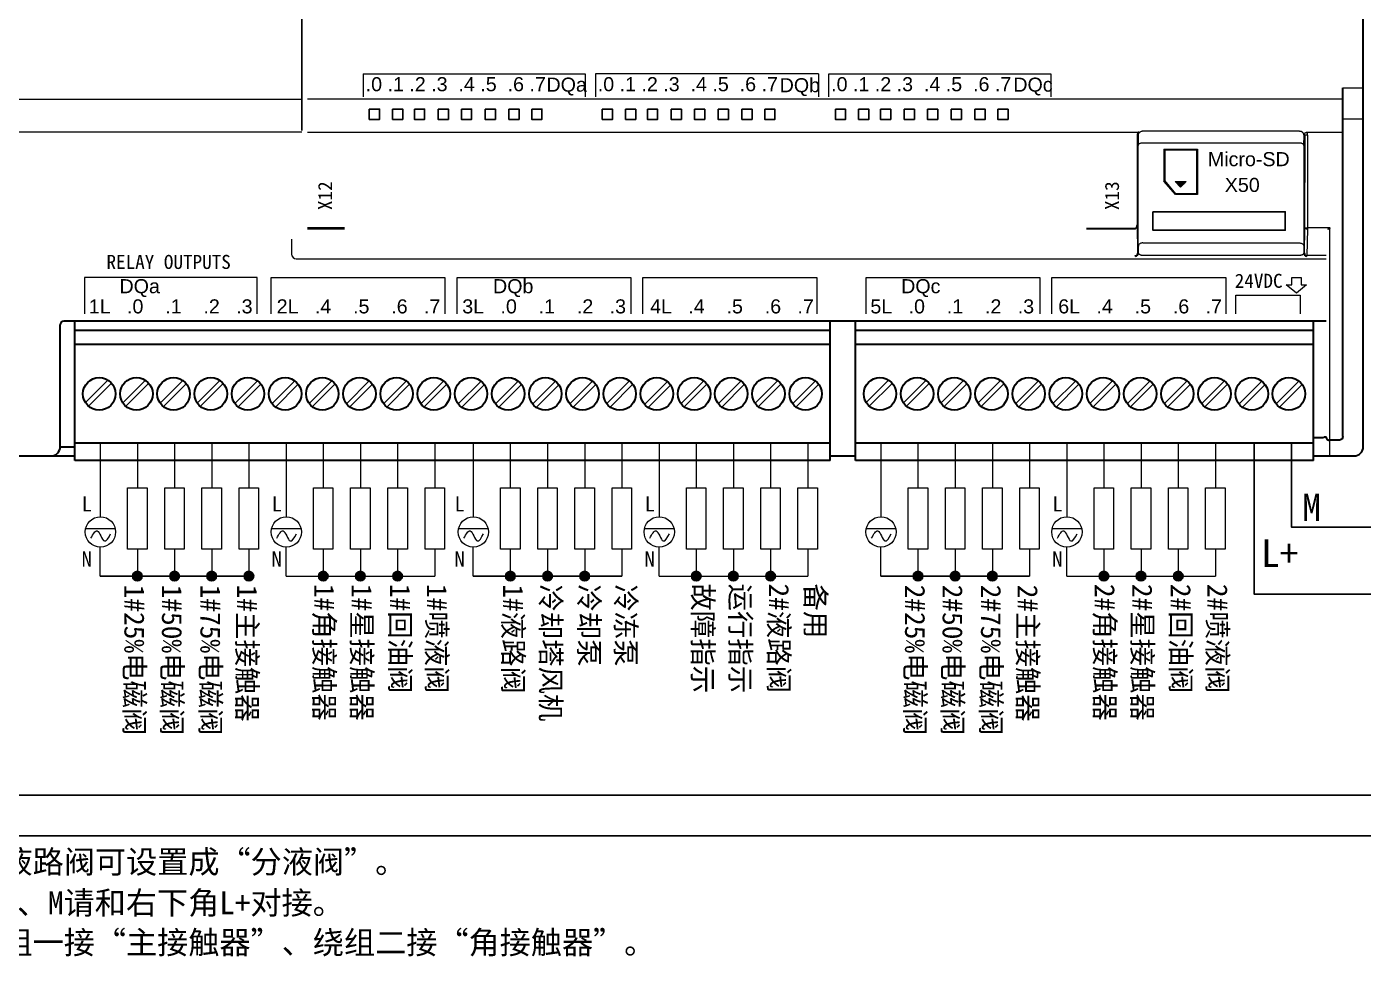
# Model space of a CAD drawing. Extents: x 738 to 1113, y 364 to 564.
# Drawn here: x 810.8 to 954.6, y 363.9 to 463.9 of the extents above; entities that cross this region are included whole.
import ezdxf

# ---------------------------------------------------------------- set-up
doc = ezdxf.new("R2010")
doc.units = 0
doc.header["$LTSCALE"] = 47.498
doc.header["$MEASUREMENT"] = 0
doc.layers.get('0').update_dxf_attribs({"linetype": 'CONTINUOUS'})
doc.layers.add('Layer 1', color=7, linetype='CONTINUOUS')
doc.layers.add('Wiring and comments', color=7, linetype='CONTINUOUS')
doc.layers.add('控制线', color=7, linetype='CONTINUOUS', lineweight=25)
doc.layers.add('文本', color=7, linetype='CONTINUOUS', lineweight=25)

# ---------------------------------------------------------------- blocks, each defined once
blk = doc.blocks.new('CAXBLOCK230', base_point=(492.26, -16.62))
at = {"layer": '控制线', "linetype": 'Continuous', "lineweight": 25}
blk.add_hatch(color=256, dxfattribs=at).paths.add_polyline_path([(1252.83, 322.31), (1252.31, 322.31), (1252.31, 322.23), (1252.33, 322.15), (1252.36, 322.08), (1252.41, 322.01), (1252.46, 321.94), (1252.52, 321.89), (1252.59, 321.85), (1252.67, 321.82), (1252.75, 321.8), (1252.83, 321.79), (1252.91, 321.8), (1252.99, 321.82), (1253.06, 321.85), (1253.13, 321.89), (1253.2, 321.94), (1253.25, 322.01), (1253.29, 322.08), (1253.32, 322.15), (1253.34, 322.23), (1253.35, 322.31)], flags=0)
for p, q in [((1252.83, 322.31), (1252.31, 322.31)), ((1253.35, 322.31), (1252.83, 322.31))]:
    blk.add_line(p, q, dxfattribs=at)
blk.add_arc((1252.83, 322.31), 0.52, 180, 360, dxfattribs=at)
blk = doc.blocks.new('CAXBLOCK231', base_point=(492.26, -16.62))
at = {"layer": '控制线', "linetype": 'Continuous', "lineweight": 25}
blk.add_hatch(color=256, dxfattribs=at).paths.add_polyline_path([(1252.83, 322.31), (1253.35, 322.31), (1253.34, 322.39), (1253.32, 322.47), (1253.29, 322.55), (1253.25, 322.62), (1253.2, 322.68), (1253.13, 322.73), (1253.06, 322.78), (1252.99, 322.81), (1252.91, 322.83), (1252.83, 322.83), (1252.75, 322.83), (1252.67, 322.81), (1252.59, 322.78), (1252.52, 322.73), (1252.46, 322.68), (1252.41, 322.62), (1252.36, 322.55), (1252.33, 322.47), (1252.31, 322.39), (1252.31, 322.31)], flags=0)
for p, q in [((1252.31, 322.31), (1252.83, 322.31)), ((1252.83, 322.31), (1253.35, 322.31))]:
    blk.add_line(p, q, dxfattribs=at)
blk.add_arc((1252.83, 322.31), 0.52, 0, 180, dxfattribs=at)
blk = doc.blocks.new('CAXBLOCK229', base_point=(1252.57, 322.31))
at = {"layer": '控制线', "linetype": 'Continuous', "lineweight": 25}
for name in ['CAXBLOCK231', 'CAXBLOCK230']:
    blk.add_blockref(name, (492.26, -16.62), dxfattribs=at)

msp = doc.modelspace()

# ---------------------------------------------------------------- linework, layer by layer
at = {"color": 7, "linetype": 'Continuous'}
for p, q in [((819.56, 425.92), (817.19, 423.55)), ((823.57, 425.89), (821.2, 423.53)), ((827.6, 425.85), (825.23, 423.49)), ((831.57, 425.87), (829.21, 423.51)), ((835.65, 425.83), (833.28, 423.47)), ((839.66, 425.81), (837.29, 423.45)), ((843.63, 425.83), (841.26, 423.47)), ((847.66, 425.83), (845.3, 423.47)), ((851.66, 425.81), (849.29, 423.45)), ((855.67, 425.83), (853.3, 423.47)), ((859.68, 425.77), (857.31, 423.41)), ((863.67, 425.77), (861.3, 423.41)), ((867.7, 425.77), (865.33, 423.41)), ((871.67, 425.79), (869.31, 423.43)), ((875.67, 425.81), (873.3, 423.45)), ((879.76, 425.75), (877.39, 423.39)), ((883.65, 425.84), (881.28, 423.47)), ((887.68, 425.81), (885.31, 423.45)), ((891.63, 425.86), (889.26, 423.49)), ((895.62, 425.77), (893.26, 423.41)), ((903.56, 425.92), (901.19, 423.55)), ((907.57, 425.89), (905.2, 423.53)), ((911.6, 425.85), (909.24, 423.49)), ((915.57, 425.87), (913.21, 423.51)), ((919.65, 425.83), (917.28, 423.47)), ((923.66, 425.81), (921.29, 423.45)), ((927.63, 425.83), (925.26, 423.47)), ((931.66, 425.83), (929.3, 423.47)), ((935.66, 425.81), (933.29, 423.45)), ((939.67, 425.83), (937.3, 423.47)), ((943.68, 425.77), (941.31, 423.41)), ((947.67, 425.77), (945.3, 423.41)), ((817.53, 423.18), (819.9, 425.55)), ((821.54, 423.16), (823.91, 425.53)), ((825.58, 423.12), (827.94, 425.49)), ((829.55, 423.14), (831.92, 425.51)), ((833.62, 423.1), (835.99, 425.47)), ((837.63, 423.08), (840, 425.45)), ((841.6, 423.1), (843.97, 425.47)), ((845.64, 423.1), (848.01, 425.47)), ((849.63, 423.08), (852, 425.45)), ((853.64, 423.1), (856.01, 425.47)), ((857.65, 423.04), (860.02, 425.41)), ((861.64, 423.04), (864.01, 425.41)), ((865.68, 423.04), (868.04, 425.41)), ((869.65, 423.06), (872.02, 425.43)), ((873.64, 423.08), (876.01, 425.45)), ((877.73, 423.02), (880.1, 425.39)), ((881.62, 423.1), (883.99, 425.47)), ((885.66, 423.08), (888.02, 425.45)), ((889.61, 423.12), (891.97, 425.49)), ((893.6, 423.04), (895.97, 425.41)), ((901.53, 423.18), (903.9, 425.55)), ((905.54, 423.16), (907.91, 425.53)), ((909.58, 423.12), (911.95, 425.49)), ((913.55, 423.14), (915.92, 425.51)), ((917.62, 423.1), (919.99, 425.47)), ((921.63, 423.08), (924, 425.45)), ((925.6, 423.1), (927.97, 425.47)), ((929.64, 423.1), (932.01, 425.47)), ((933.63, 423.08), (936, 425.45)), ((937.64, 423.1), (940.01, 425.47)), ((941.65, 423.04), (944.02, 425.41)), ((945.64, 423.04), (948.01, 425.41))]:
    msp.add_line(p, q, dxfattribs=at)
for p, q in [((834.74, 404.86), (818.74, 404.86)), ((874.87, 404.86), (858.87, 404.86)), ((918.73, 404.86), (902.73, 404.86))]:
    msp.add_line(p, q)
at = {"flags": 128}
for points in [[(946.9, 419.16), (946.9, 410.14), (959.5, 410.14), (959.5, 410.14), (959.5, 560.11), (1046.49, 560.11), (1046.49, 507.33)], [(942.9, 419.18), (942.9, 402.93), (964.18, 402.93), (964.18, 555.05), (1041.34, 555.05), (1041.34, 507.33)], [(796.27, 516.43), (796.27, 548.2), (766.75, 548.2), (766.75, 376.95), (1046.34, 376.95), (1046.34, 438.63)], [(792.27, 516.36), (792.27, 540.72), (772.5, 540.72), (772.5, 381.32), (1041.26, 381.32), (1041.26, 438.63)], [(840.44, 452.78), (840.44, 482.98)]]:
    msp.add_lwpolyline(points, dxfattribs=at)
for points in [[(847.69, 455.07), (848.8, 455.07), (848.8, 453.96), (847.69, 453.96)], [(850.2, 455.07), (851.3, 455.07), (851.3, 453.96), (850.2, 453.96)], [(852.55, 455.07), (853.65, 455.07), (853.65, 453.96), (852.55, 453.96)], [(855.1, 455.07), (856.21, 455.07), (856.21, 453.96), (855.1, 453.96)], [(857.6, 455.07), (858.71, 455.07), (858.71, 453.96), (857.6, 453.96)], [(860.16, 455.07), (861.26, 455.07), (861.26, 453.96), (860.16, 453.96)], [(862.71, 455.07), (863.82, 455.07), (863.82, 453.96), (862.71, 453.96)], [(865.17, 455.07), (866.27, 455.07), (866.27, 453.96), (865.17, 453.96)], [(872.76, 455.06), (873.87, 455.06), (873.87, 453.96), (872.76, 453.96)], [(875.27, 455.06), (876.37, 455.06), (876.37, 453.96), (875.27, 453.96)], [(877.62, 455.06), (878.72, 455.06), (878.72, 453.96), (877.62, 453.96)], [(880.17, 455.06), (881.28, 455.06), (881.28, 453.96), (880.17, 453.96)], [(882.68, 455.06), (883.78, 455.06), (883.78, 453.96), (882.68, 453.96)], [(885.23, 455.06), (886.34, 455.06), (886.34, 453.96), (885.23, 453.96)], [(887.79, 455.06), (888.89, 455.06), (888.89, 453.96), (887.79, 453.96)], [(890.24, 455.06), (891.34, 455.06), (891.34, 453.96), (890.24, 453.96)], [(897.84, 455.06), (898.94, 455.06), (898.94, 453.96), (897.84, 453.96)], [(900.34, 455.06), (901.45, 455.06), (901.45, 453.96), (900.34, 453.96)], [(902.69, 455.06), (903.8, 455.06), (903.8, 453.96), (902.69, 453.96)], [(905.25, 455.06), (906.35, 455.06), (906.35, 453.96), (905.25, 453.96)], [(907.75, 455.06), (908.86, 455.06), (908.86, 453.96), (907.75, 453.96)], [(910.31, 455.06), (911.41, 455.06), (911.41, 453.96), (910.31, 453.96)], [(912.86, 455.06), (913.97, 455.06), (913.97, 453.96), (912.86, 453.96)], [(915.31, 455.06), (916.42, 455.06), (916.42, 453.96), (915.31, 453.96)], [(932.01, 444.04), (946.24, 444.04), (946.24, 442.04), (932.01, 442.04)]]:
    msp.add_lwpolyline(points, close=True)
at = {"layer": 'Layer 1', "color": 7, "lineweight": 35}
for points in [[(954.64, 418.78), (954.64, 516.78)], [(952.44, 419.88), (952.44, 457.37)], [(930.34, 452.28), (930.34, 451.95), (930.34, 450.99), (930.34, 450.03), (930.34, 449.06), (930.34, 448.74), (930.34, 447.78), (930.34, 446.82), (930.34, 445.85), (930.34, 445.53), (930.34, 444.57), (930.34, 443.61), (930.34, 442.64)], [(924.85, 442.22), (930.05, 442.22)], [(930.05, 442.22), (930.08, 442.22), (930.14, 442.24), (930.17, 442.26), (930.22, 442.3), (930.25, 442.34), (930.28, 442.39), (930.29, 442.4), (930.31, 442.45), (930.33, 442.5), (930.33, 442.53), (930.34, 442.59), (930.34, 442.64)], [(951.04, 442.3), (951.03, 442.29), (951.01, 442.28), (950.99, 442.26), (950.96, 442.25), (950.96, 442.24), (950.94, 442.23), (950.92, 442.22), (950.9, 442.2), (950.87, 442.19), (950.85, 442.18), (950.83, 442.16)], [(814.44, 418.78), (814.44, 431.88)], [(950.64, 432.28), (814.84, 432.28)], [(816, 417.31), (816, 432.28)], [(897.28, 417.31), (897.28, 432.28)], [(900, 417.31), (900, 432.28)], [(949.28, 417.31), (949.28, 432.28)], [(897.28, 431.26), (816, 431.26)], [(949.28, 431.26), (900, 431.26)], [(897.28, 429.76), (816, 429.76)], [(949.28, 429.76), (900, 429.76)], [(814.44, 418.78), (816, 418.78)], [(897.28, 419.16), (816, 419.16)], [(949.28, 419.16), (900, 419.16)], [(949.28, 419.75), (950.37, 419.75)], [(950.48, 419.85), (950.37, 419.75)], [(950.48, 419.85), (950.64, 419.85)], [(950.64, 419.81), (950.64, 419.81), (950.65, 419.75), (950.66, 419.7), (950.69, 419.65), (950.73, 419.6), (950.77, 419.56), (950.82, 419.53), (950.82, 419.53), (950.87, 419.51), (950.93, 419.49), (950.98, 419.48), (951.04, 419.48)], [(952.04, 419.48), (951.04, 419.48)], [(952.44, 419.88), (952.44, 419.88), (952.43, 419.82), (952.42, 419.76), (952.42, 419.75), (952.4, 419.7), (952.36, 419.64), (952.32, 419.59), (952.27, 419.55), (952.22, 419.52), (952.16, 419.5), (952.1, 419.48), (952.04, 419.48)], [(780.64, 417.78), (816, 417.78)], [(897.28, 417.31), (816, 417.31)], [(897.28, 417.78), (900, 417.78)], [(949.28, 417.31), (900, 417.31)], [(949.28, 417.78), (953.64, 417.78)]]:
    msp.add_lwpolyline(points, dxfattribs=at)
at = {"layer": 'Layer 1', "color": 7, "lineweight": 9}
for points in [[(847.04, 458.88), (847.04, 456.38)], [(847.04, 458.88), (870.94, 458.88)], [(870.94, 458.88), (870.94, 456.38)], [(896.04, 458.88), (872.04, 458.88)], [(872.04, 458.88), (872.04, 456.38)], [(896.04, 458.88), (896.04, 456.38)], [(897.14, 458.88), (921.04, 458.88)], [(897.14, 456.38), (897.14, 458.88)], [(921.04, 458.88), (921.04, 456.38)], [(933.19, 450.78), (936.79, 450.78)], [(933.19, 450.78), (933.19, 447.34)], [(933.29, 450.68), (936.69, 450.68)], [(933.29, 450.68), (933.29, 447.38)], [(936.69, 450.68), (936.69, 445.98)], [(936.79, 450.78), (936.79, 445.88)], [(934.44, 445.88), (933.19, 447.34)], [(934.49, 445.98), (933.29, 447.38)], [(934.39, 447.28), (935.59, 447.28)], [(934.99, 446.68), (934.39, 447.28)], [(934.49, 447.28), (934.49, 447.18)], [(934.59, 447.28), (934.59, 447.08)], [(934.69, 447.28), (934.69, 446.98)], [(934.79, 447.28), (934.79, 446.88)], [(934.89, 447.28), (934.89, 446.78)], [(935.59, 447.28), (934.99, 446.68)], [(934.99, 447.28), (934.99, 446.68)], [(935.09, 447.28), (935.09, 446.78)], [(935.19, 447.28), (935.19, 446.88)], [(935.29, 447.28), (935.29, 446.98)], [(935.39, 447.28), (935.39, 447.08)], [(935.49, 447.28), (935.49, 447.18)], [(936.79, 445.88), (934.44, 445.88)], [(936.69, 445.98), (934.49, 445.98)], [(817.04, 436.98), (817.04, 433.08)], [(835.64, 436.98), (817.04, 436.98)], [(835.64, 433.08), (835.64, 436.98)], [(837.14, 436.98), (855.84, 436.98)], [(837.14, 433.08), (837.14, 436.98)], [(855.84, 436.98), (855.84, 433.08)], [(857.14, 436.98), (875.84, 436.98)], [(857.14, 433.08), (857.14, 436.98)], [(875.84, 436.98), (875.84, 433.08)], [(877.14, 436.98), (895.84, 436.98)], [(877.14, 433.08), (877.14, 436.98)], [(895.84, 436.98), (895.84, 433.08)], [(901.14, 436.98), (919.84, 436.98)], [(901.14, 433.08), (901.14, 436.98)], [(919.84, 436.98), (919.84, 433.08)], [(921.14, 436.98), (939.84, 436.98)], [(921.14, 433.08), (921.14, 436.98)], [(939.84, 436.98), (939.84, 433.08)], [(946.34, 436.18), (946.94, 436.18)], [(947.44, 435.28), (946.34, 436.18)], [(946.94, 436.98), (947.94, 436.98)], [(946.94, 436.18), (946.94, 436.98)], [(948.54, 436.18), (947.44, 435.28)], [(947.94, 436.98), (947.94, 436.18)], [(947.94, 436.18), (948.54, 436.18)], [(940.94, 435.08), (947.84, 435.08)], [(940.94, 433.08), (940.94, 435.08)], [(947.84, 435.08), (947.84, 433.08)]]:
    msp.add_lwpolyline(points, dxfattribs=at)
at = {"layer": 'Layer 1', "color": 7, "lineweight": 18}
for points in [[(952.44, 457.37), (954.24, 457.37)], [(954.24, 457.37), (954.24, 457.37), (954.28, 457.37), (954.32, 457.37), (954.36, 457.37), (954.4, 457.37), (954.44, 457.37), (954.48, 457.37), (954.48, 457.37), (954.53, 457.37), (954.57, 457.37), (954.58, 457.37), (954.62, 457.37), (954.64, 457.38)], [(805.84, 456.15), (840.44, 456.15)], [(952.44, 456.15), (841.04, 456.15)], [(954.64, 453.98), (952.44, 453.98)], [(840.44, 452.58), (805.84, 452.58)], [(841.04, 452.58), (930.44, 452.58)], [(930.81, 452.68), (930.76, 452.67), (930.73, 452.66), (930.67, 452.64), (930.62, 452.61), (930.6, 452.6), (930.55, 452.56), (930.51, 452.52), (930.5, 452.51), (930.47, 452.46), (930.44, 452.4), (930.44, 452.4), (930.42, 452.34), (930.41, 452.28)], [(930.41, 452.28), (930.43, 451.17)], [(930.91, 452.71), (930.91, 452.7), (930.91, 452.7), (930.91, 452.7), (930.91, 452.7), (930.91, 452.7), (930.91, 452.7), (930.91, 452.69), (930.91, 452.69), (930.91, 452.69), (930.91, 452.69)], [(947.77, 452.69), (930.91, 452.69)], [(947.77, 452.69), (947.81, 452.69)], [(948.01, 452.63), (948, 452.64), (947.98, 452.65), (947.96, 452.66), (947.94, 452.66), (947.92, 452.67), (947.9, 452.67), (947.88, 452.68), (947.85, 452.68), (947.83, 452.68), (947.81, 452.69)], [(948.12, 452.57), (948.11, 452.57), (948.1, 452.58), (948.09, 452.59), (948.08, 452.6), (948.07, 452.6), (948.06, 452.61), (948.05, 452.61), (948.04, 452.62), (948.03, 452.63), (948.01, 452.63)], [(948.27, 452.28), (948.27, 452.28), (948.26, 452.32), (948.26, 452.35), (948.25, 452.38), (948.25, 452.39), (948.23, 452.42), (948.22, 452.45), (948.2, 452.48), (948.19, 452.49), (948.17, 452.52), (948.14, 452.54), (948.12, 452.57)], [(948.25, 451.17), (948.27, 452.28)], [(948.34, 452.28), (948.27, 452.28)], [(948.58, 452.58), (948.55, 452.57), (948.53, 452.56), (948.5, 452.55), (948.47, 452.53), (948.46, 452.53), (948.44, 452.52), (948.41, 452.51), (948.38, 452.5), (948.38, 452.5), (948.35, 452.49), (948.32, 452.47), (948.3, 452.47)], [(948.34, 452.28), (948.34, 451.94), (948.34, 450.95), (948.34, 449.96), (948.34, 448.97), (948.34, 448.64), (948.34, 447.64), (948.33, 446.65), (948.33, 445.66), (948.33, 445.33), (948.33, 444.33), (948.33, 443.34), (948.33, 442.35)], [(948.63, 452.27), (948.61, 452.27), (948.58, 452.27), (948.55, 452.27), (948.52, 452.27), (948.51, 452.27), (948.48, 452.27), (948.45, 452.27), (948.42, 452.27), (948.42, 452.27), (948.39, 452.28), (948.36, 452.28), (948.34, 452.28)], [(948.58, 452.58), (952.04, 452.58)], [(948.63, 452.27), (948.63, 442.3)], [(952.04, 452.58), (952.04, 452.58), (952.08, 452.58), (952.12, 452.58), (952.16, 452.58), (952.2, 452.58), (952.23, 452.58), (952.27, 452.58), (952.28, 452.58), (952.33, 452.58), (952.36, 452.58), (952.38, 452.58), (952.42, 452.58), (952.44, 452.58)], [(930.43, 451.17), (930.43, 451.18), (930.45, 451.25), (930.46, 451.27), (930.5, 451.32), (930.53, 451.34), (930.58, 451.38), (930.63, 451.4), (930.68, 451.42), (930.74, 451.44), (930.8, 451.45), (930.81, 451.45), (930.87, 451.46), (930.93, 451.46)], [(930.43, 440.9), (930.43, 451.17)], [(930.93, 451.46), (947.75, 451.46)], [(947.75, 451.46), (947.8, 451.46), (947.87, 451.45), (947.87, 451.45), (947.93, 451.44), (947.94, 451.44), (948, 451.42), (948.01, 451.42), (948.07, 451.39), (948.08, 451.39), (948.13, 451.36), (948.14, 451.35), (948.19, 451.31), (948.2, 451.3), (948.23, 451.24), (948.24, 451.23), (948.25, 451.17)], [(948.25, 451.17), (948.25, 440.9)], [(845.04, 442.3), (841.04, 442.3)], [(845.04, 442.16), (841.04, 442.16)], [(930.4, 439.58), (930.34, 442.64)], [(948.33, 442.35), (948.28, 439.58)], [(948.33, 442.35), (948.34, 442.34), (948.34, 442.34), (948.35, 442.33), (948.37, 442.33), (948.38, 442.32), (948.4, 442.32), (948.42, 442.31), (948.45, 442.31), (948.48, 442.31), (948.51, 442.31), (948.54, 442.3), (948.57, 442.3), (948.57, 442.3), (948.6, 442.3), (948.6, 442.3), (948.63, 442.3)], [(948.63, 442.16), (948.6, 442.16), (948.57, 442.17), (948.54, 442.17), (948.51, 442.18), (948.48, 442.19), (948.45, 442.2), (948.42, 442.22), (948.4, 442.23), (948.38, 442.25), (948.36, 442.27), (948.35, 442.29), (948.34, 442.31), (948.34, 442.33), (948.33, 442.35)], [(948.63, 442.16), (948.58, 439.33)], [(951.04, 442.3), (948.63, 442.3)], [(948.63, 442.3), (948.63, 442.29), (948.63, 442.28), (948.63, 442.26), (948.63, 442.25), (948.63, 442.24), (948.63, 442.23), (948.63, 442.22), (948.63, 442.2), (948.63, 442.19), (948.63, 442.18), (948.63, 442.16)], [(951.04, 417.78), (951.04, 442.3)], [(839.34, 441.08), (839.34, 439.48)], [(930.44, 440.33), (930.44, 440.34), (930.44, 440.4), (930.43, 440.46), (930.43, 440.48), (930.43, 440.54), (930.43, 440.59), (930.43, 440.63), (930.43, 440.69), (930.43, 440.74), (930.43, 440.79), (930.43, 440.84), (930.43, 440.9)], [(930.94, 440.69), (930.92, 440.69), (930.85, 440.68), (930.78, 440.67), (930.77, 440.67), (930.7, 440.65), (930.64, 440.62), (930.64, 440.62), (930.59, 440.58), (930.53, 440.54), (930.5, 440.5), (930.46, 440.44), (930.45, 440.4), (930.44, 440.33)], [(930.45, 439.58), (930.44, 440.33)], [(930.94, 440.69), (947.75, 440.69)], [(947.75, 440.69), (947.77, 440.69), (947.83, 440.68), (947.9, 440.67), (947.91, 440.67), (947.97, 440.65), (948.04, 440.62), (948.04, 440.62), (948.1, 440.58), (948.15, 440.54), (948.18, 440.5), (948.22, 440.44), (948.23, 440.4), (948.24, 440.33)], [(948.24, 440.33), (948.23, 439.58)], [(948.25, 440.9), (948.25, 440.86), (948.25, 440.8), (948.25, 440.74), (948.25, 440.71), (948.25, 440.65), (948.25, 440.59), (948.25, 440.57), (948.25, 440.51), (948.25, 440.46), (948.25, 440.45), (948.25, 440.39), (948.24, 440.33)], [(839.84, 438.98), (950.64, 438.98)], [(930.09, 439.28), (930.1, 439.28), (930.1, 439.28), (930.09, 439.28), (930.09, 439.29), (930.09, 439.29), (930.1, 439.3), (930.1, 439.3), (930.1, 439.3), (930.1, 439.31), (930.1, 439.31), (930.1, 439.32), (930.1, 439.32)], [(930.19, 439.34), (930.19, 439.35), (930.19, 439.35), (930.2, 439.35), (930.2, 439.35), (930.21, 439.35), (930.21, 439.35), (930.22, 439.36), (930.22, 439.36), (930.23, 439.36), (930.23, 439.36), (930.24, 439.36)], [(930.24, 439.36), (930.25, 439.37), (930.27, 439.38), (930.28, 439.38), (930.3, 439.4), (930.3, 439.4), (930.33, 439.42), (930.33, 439.42), (930.35, 439.44), (930.35, 439.44), (930.36, 439.47), (930.36, 439.47), (930.38, 439.49), (930.38, 439.49), (930.39, 439.52), (930.39, 439.52), (930.39, 439.55), (930.39, 439.55), (930.4, 439.58)], [(930.4, 439.58), (930.45, 439.58)], [(930.45, 439.58), (930.45, 439.57), (930.45, 439.56), (930.45, 439.56), (930.45, 439.55), (930.46, 439.54), (930.46, 439.54), (930.47, 439.53), (930.47, 439.52), (930.47, 439.52), (930.48, 439.51), (930.48, 439.51)], [(930.48, 439.51), (930.52, 439.48), (930.54, 439.46), (930.59, 439.44), (930.62, 439.42), (930.67, 439.4), (930.71, 439.39), (930.76, 439.38), (930.81, 439.37), (930.86, 439.37), (930.91, 439.37), (930.96, 439.36)], [(930.96, 439.36), (947.72, 439.36)], [(947.85, 439.37), (947.87, 439.37), (947.92, 439.38), (947.92, 439.38), (947.97, 439.39), (948.01, 439.4), (948.05, 439.42), (948.09, 439.43), (948.12, 439.45), (948.16, 439.47), (948.18, 439.49), (948.21, 439.52), (948.22, 439.53), (948.23, 439.58)], [(948.23, 439.58), (948.28, 439.58)], [(948.28, 439.58), (948.29, 439.55), (948.29, 439.52), (948.3, 439.49), (948.32, 439.46), (948.34, 439.44), (948.36, 439.42), (948.38, 439.4), (948.41, 439.38), (948.44, 439.36), (948.47, 439.35), (948.51, 439.34), (948.55, 439.34), (948.57, 439.33)], [(950.64, 439.33), (948.58, 439.33)], [(948.58, 439.33), (948.58, 439.33), (948.58, 439.32), (948.58, 439.32), (948.58, 439.31), (948.58, 439.31), (948.58, 439.3), (948.58, 439.3), (948.58, 439.29), (948.58, 439.29), (948.58, 439.28), (948.58, 439.28), (948.58, 439.28)]]:
    msp.add_lwpolyline(points, dxfattribs=at)
at = {"layer": 'Layer 1', "color": 7, "lineweight": 35}
for points, knots in [([(930.44, 452.58), (930.44, 452.58), (930.44, 452.58), (930.44, 452.58), (930.38, 452.49), (930.34, 452.38), (930.34, 452.28), (930.34, 452.28), (930.34, 452.28), (930.34, 452.28)], [0, 0, 0, 0, 1, 1, 1, 2, 2, 2, 3, 3, 3, 3]), ([(930.09, 439.28), (930.09, 439.28), (930.09, 439.28), (930.09, 439.28), (930.26, 439.28), (930.39, 439.41), (930.4, 439.58)], [0, 0, 0, 0, 1, 1, 1, 2, 2, 2, 2]), ([(948.28, 439.58), (948.28, 439.58), (948.28, 439.58), (948.28, 439.58), (948.28, 439.41), (948.42, 439.28), (948.58, 439.28)], [0, 0, 0, 0, 1, 1, 1, 2, 2, 2, 2]), ([(814.84, 432.28), (814.84, 432.28), (814.84, 432.28), (814.84, 432.28), (814.62, 432.28), (814.44, 432.1), (814.44, 431.88)], [0, 0, 0, 0, 1, 1, 1, 2, 2, 2, 2]), ([(820.39, 424.46), (820.39, 424.46), (820.39, 424.46), (820.39, 424.46), (820.39, 425.42), (819.61, 426.21), (818.64, 426.21), (817.67, 426.21), (816.89, 425.42), (816.89, 424.46), (816.89, 423.49), (817.67, 422.71), (818.64, 422.71), (819.61, 422.71), (820.39, 423.49), (820.39, 424.46)], [0, 0, 0, 0, 1, 1, 1, 2, 2, 2, 3, 3, 3, 4, 4, 4, 5, 5, 5, 5]), ([(824.39, 424.46), (824.39, 424.46), (824.39, 424.46), (824.39, 424.46), (824.39, 425.42), (823.61, 426.21), (822.64, 426.21), (821.67, 426.21), (820.89, 425.42), (820.89, 424.46), (820.89, 423.49), (821.67, 422.71), (822.64, 422.71), (823.61, 422.71), (824.39, 423.49), (824.39, 424.46)], [0, 0, 0, 0, 1, 1, 1, 2, 2, 2, 3, 3, 3, 4, 4, 4, 5, 5, 5, 5]), ([(828.39, 424.46), (828.39, 424.46), (828.39, 424.46), (828.39, 424.46), (828.39, 425.42), (827.61, 426.21), (826.64, 426.21), (825.67, 426.21), (824.89, 425.42), (824.89, 424.46), (824.89, 423.49), (825.67, 422.71), (826.64, 422.71), (827.61, 422.71), (828.39, 423.49), (828.39, 424.46)], [0, 0, 0, 0, 1, 1, 1, 2, 2, 2, 3, 3, 3, 4, 4, 4, 5, 5, 5, 5]), ([(832.39, 424.46), (832.39, 424.46), (832.39, 424.46), (832.39, 424.46), (832.39, 425.42), (831.61, 426.21), (830.64, 426.21), (829.67, 426.21), (828.89, 425.42), (828.89, 424.46), (828.89, 423.49), (829.67, 422.71), (830.64, 422.71), (831.61, 422.71), (832.39, 423.49), (832.39, 424.46)], [0, 0, 0, 0, 1, 1, 1, 2, 2, 2, 3, 3, 3, 4, 4, 4, 5, 5, 5, 5]), ([(836.39, 424.46), (836.39, 424.46), (836.39, 424.46), (836.39, 424.46), (836.39, 425.42), (835.61, 426.21), (834.64, 426.21), (833.67, 426.21), (832.89, 425.42), (832.89, 424.46), (832.89, 423.49), (833.67, 422.71), (834.64, 422.71), (835.61, 422.71), (836.39, 423.49), (836.39, 424.46)], [0, 0, 0, 0, 1, 1, 1, 2, 2, 2, 3, 3, 3, 4, 4, 4, 5, 5, 5, 5]), ([(840.39, 424.46), (840.39, 424.46), (840.39, 424.46), (840.39, 424.46), (840.39, 425.42), (839.61, 426.21), (838.64, 426.21), (837.67, 426.21), (836.89, 425.42), (836.89, 424.46), (836.89, 423.49), (837.67, 422.71), (838.64, 422.71), (839.61, 422.71), (840.39, 423.49), (840.39, 424.46)], [0, 0, 0, 0, 1, 1, 1, 2, 2, 2, 3, 3, 3, 4, 4, 4, 5, 5, 5, 5]), ([(844.39, 424.46), (844.39, 424.46), (844.39, 424.46), (844.39, 424.46), (844.39, 425.42), (843.61, 426.21), (842.64, 426.21), (841.67, 426.21), (840.89, 425.42), (840.89, 424.46), (840.89, 423.49), (841.67, 422.71), (842.64, 422.71), (843.61, 422.71), (844.39, 423.49), (844.39, 424.46)], [0, 0, 0, 0, 1, 1, 1, 2, 2, 2, 3, 3, 3, 4, 4, 4, 5, 5, 5, 5]), ([(848.39, 424.46), (848.39, 424.46), (848.39, 424.46), (848.39, 424.46), (848.39, 425.42), (847.61, 426.21), (846.64, 426.21), (845.67, 426.21), (844.89, 425.42), (844.89, 424.46), (844.89, 423.49), (845.67, 422.71), (846.64, 422.71), (847.61, 422.71), (848.39, 423.49), (848.39, 424.46)], [0, 0, 0, 0, 1, 1, 1, 2, 2, 2, 3, 3, 3, 4, 4, 4, 5, 5, 5, 5]), ([(852.39, 424.46), (852.39, 424.46), (852.39, 424.46), (852.39, 424.46), (852.39, 425.42), (851.61, 426.21), (850.64, 426.21), (849.67, 426.21), (848.89, 425.42), (848.89, 424.46), (848.89, 423.49), (849.67, 422.71), (850.64, 422.71), (851.61, 422.71), (852.39, 423.49), (852.39, 424.46)], [0, 0, 0, 0, 1, 1, 1, 2, 2, 2, 3, 3, 3, 4, 4, 4, 5, 5, 5, 5]), ([(856.39, 424.46), (856.39, 424.46), (856.39, 424.46), (856.39, 424.46), (856.39, 425.42), (855.61, 426.21), (854.64, 426.21), (853.67, 426.21), (852.89, 425.42), (852.89, 424.46), (852.89, 423.49), (853.67, 422.71), (854.64, 422.71), (855.61, 422.71), (856.39, 423.49), (856.39, 424.46)], [0, 0, 0, 0, 1, 1, 1, 2, 2, 2, 3, 3, 3, 4, 4, 4, 5, 5, 5, 5]), ([(860.39, 424.46), (860.39, 424.46), (860.39, 424.46), (860.39, 424.46), (860.39, 425.42), (859.61, 426.21), (858.64, 426.21), (857.67, 426.21), (856.89, 425.42), (856.89, 424.46), (856.89, 423.49), (857.67, 422.71), (858.64, 422.71), (859.61, 422.71), (860.39, 423.49), (860.39, 424.46)], [0, 0, 0, 0, 1, 1, 1, 2, 2, 2, 3, 3, 3, 4, 4, 4, 5, 5, 5, 5]), ([(864.39, 424.46), (864.39, 424.46), (864.39, 424.46), (864.39, 424.46), (864.39, 425.42), (863.61, 426.21), (862.64, 426.21), (861.67, 426.21), (860.89, 425.42), (860.89, 424.46), (860.89, 423.49), (861.67, 422.71), (862.64, 422.71), (863.61, 422.71), (864.39, 423.49), (864.39, 424.46)], [0, 0, 0, 0, 1, 1, 1, 2, 2, 2, 3, 3, 3, 4, 4, 4, 5, 5, 5, 5]), ([(868.39, 424.46), (868.39, 424.46), (868.39, 424.46), (868.39, 424.46), (868.39, 425.42), (867.61, 426.21), (866.64, 426.21), (865.67, 426.21), (864.89, 425.42), (864.89, 424.46), (864.89, 423.49), (865.67, 422.71), (866.64, 422.71), (867.61, 422.71), (868.39, 423.49), (868.39, 424.46)], [0, 0, 0, 0, 1, 1, 1, 2, 2, 2, 3, 3, 3, 4, 4, 4, 5, 5, 5, 5]), ([(872.39, 424.46), (872.39, 424.46), (872.39, 424.46), (872.39, 424.46), (872.39, 425.42), (871.61, 426.21), (870.64, 426.21), (869.67, 426.21), (868.89, 425.42), (868.89, 424.46), (868.89, 423.49), (869.67, 422.71), (870.64, 422.71), (871.61, 422.71), (872.39, 423.49), (872.39, 424.46)], [0, 0, 0, 0, 1, 1, 1, 2, 2, 2, 3, 3, 3, 4, 4, 4, 5, 5, 5, 5]), ([(876.39, 424.46), (876.39, 424.46), (876.39, 424.46), (876.39, 424.46), (876.39, 425.42), (875.61, 426.21), (874.64, 426.21), (873.67, 426.21), (872.89, 425.42), (872.89, 424.46), (872.89, 423.49), (873.67, 422.71), (874.64, 422.71), (875.61, 422.71), (876.39, 423.49), (876.39, 424.46)], [0, 0, 0, 0, 1, 1, 1, 2, 2, 2, 3, 3, 3, 4, 4, 4, 5, 5, 5, 5]), ([(880.39, 424.46), (880.39, 424.46), (880.39, 424.46), (880.39, 424.46), (880.39, 425.42), (879.61, 426.21), (878.64, 426.21), (877.67, 426.21), (876.89, 425.42), (876.89, 424.46), (876.89, 423.49), (877.67, 422.71), (878.64, 422.71), (879.61, 422.71), (880.39, 423.49), (880.39, 424.46)], [0, 0, 0, 0, 1, 1, 1, 2, 2, 2, 3, 3, 3, 4, 4, 4, 5, 5, 5, 5]), ([(884.39, 424.46), (884.39, 424.46), (884.39, 424.46), (884.39, 424.46), (884.39, 425.42), (883.61, 426.21), (882.64, 426.21), (881.67, 426.21), (880.89, 425.42), (880.89, 424.46), (880.89, 423.49), (881.67, 422.71), (882.64, 422.71), (883.61, 422.71), (884.39, 423.49), (884.39, 424.46)], [0, 0, 0, 0, 1, 1, 1, 2, 2, 2, 3, 3, 3, 4, 4, 4, 5, 5, 5, 5]), ([(888.39, 424.46), (888.39, 424.46), (888.39, 424.46), (888.39, 424.46), (888.39, 425.42), (887.61, 426.21), (886.64, 426.21), (885.67, 426.21), (884.89, 425.42), (884.89, 424.46), (884.89, 423.49), (885.67, 422.71), (886.64, 422.71), (887.61, 422.71), (888.39, 423.49), (888.39, 424.46)], [0, 0, 0, 0, 1, 1, 1, 2, 2, 2, 3, 3, 3, 4, 4, 4, 5, 5, 5, 5]), ([(892.39, 424.46), (892.39, 424.46), (892.39, 424.46), (892.39, 424.46), (892.39, 425.42), (891.61, 426.21), (890.64, 426.21), (889.67, 426.21), (888.89, 425.42), (888.89, 424.46), (888.89, 423.49), (889.67, 422.71), (890.64, 422.71), (891.61, 422.71), (892.39, 423.49), (892.39, 424.46)], [0, 0, 0, 0, 1, 1, 1, 2, 2, 2, 3, 3, 3, 4, 4, 4, 5, 5, 5, 5]), ([(896.39, 424.46), (896.39, 424.46), (896.39, 424.46), (896.39, 424.46), (896.39, 425.42), (895.61, 426.21), (894.64, 426.21), (893.67, 426.21), (892.89, 425.42), (892.89, 424.46), (892.89, 423.49), (893.67, 422.71), (894.64, 422.71), (895.61, 422.71), (896.39, 423.49), (896.39, 424.46)], [0, 0, 0, 0, 1, 1, 1, 2, 2, 2, 3, 3, 3, 4, 4, 4, 5, 5, 5, 5]), ([(904.39, 424.46), (904.39, 424.46), (904.39, 424.46), (904.39, 424.46), (904.39, 425.42), (903.61, 426.21), (902.64, 426.21), (901.67, 426.21), (900.89, 425.42), (900.89, 424.46), (900.89, 423.49), (901.67, 422.71), (902.64, 422.71), (903.61, 422.71), (904.39, 423.49), (904.39, 424.46)], [0, 0, 0, 0, 1, 1, 1, 2, 2, 2, 3, 3, 3, 4, 4, 4, 5, 5, 5, 5]), ([(908.39, 424.46), (908.39, 424.46), (908.39, 424.46), (908.39, 424.46), (908.39, 425.42), (907.61, 426.21), (906.64, 426.21), (905.67, 426.21), (904.89, 425.42), (904.89, 424.46), (904.89, 423.49), (905.67, 422.71), (906.64, 422.71), (907.61, 422.71), (908.39, 423.49), (908.39, 424.46)], [0, 0, 0, 0, 1, 1, 1, 2, 2, 2, 3, 3, 3, 4, 4, 4, 5, 5, 5, 5]), ([(912.39, 424.46), (912.39, 424.46), (912.39, 424.46), (912.39, 424.46), (912.39, 425.42), (911.61, 426.21), (910.64, 426.21), (909.67, 426.21), (908.89, 425.42), (908.89, 424.46), (908.89, 423.49), (909.67, 422.71), (910.64, 422.71), (911.61, 422.71), (912.39, 423.49), (912.39, 424.46)], [0, 0, 0, 0, 1, 1, 1, 2, 2, 2, 3, 3, 3, 4, 4, 4, 5, 5, 5, 5]), ([(916.39, 424.46), (916.39, 424.46), (916.39, 424.46), (916.39, 424.46), (916.39, 425.42), (915.61, 426.21), (914.64, 426.21), (913.67, 426.21), (912.89, 425.42), (912.89, 424.46), (912.89, 423.49), (913.67, 422.71), (914.64, 422.71), (915.61, 422.71), (916.39, 423.49), (916.39, 424.46)], [0, 0, 0, 0, 1, 1, 1, 2, 2, 2, 3, 3, 3, 4, 4, 4, 5, 5, 5, 5]), ([(920.39, 424.46), (920.39, 424.46), (920.39, 424.46), (920.39, 424.46), (920.39, 425.42), (919.61, 426.21), (918.64, 426.21), (917.67, 426.21), (916.89, 425.42), (916.89, 424.46), (916.89, 423.49), (917.67, 422.71), (918.64, 422.71), (919.61, 422.71), (920.39, 423.49), (920.39, 424.46)], [0, 0, 0, 0, 1, 1, 1, 2, 2, 2, 3, 3, 3, 4, 4, 4, 5, 5, 5, 5]), ([(924.39, 424.46), (924.39, 424.46), (924.39, 424.46), (924.39, 424.46), (924.39, 425.42), (923.61, 426.21), (922.64, 426.21), (921.67, 426.21), (920.89, 425.42), (920.89, 424.46), (920.89, 423.49), (921.67, 422.71), (922.64, 422.71), (923.61, 422.71), (924.39, 423.49), (924.39, 424.46)], [0, 0, 0, 0, 1, 1, 1, 2, 2, 2, 3, 3, 3, 4, 4, 4, 5, 5, 5, 5]), ([(928.39, 424.46), (928.39, 424.46), (928.39, 424.46), (928.39, 424.46), (928.39, 425.42), (927.61, 426.21), (926.64, 426.21), (925.67, 426.21), (924.89, 425.42), (924.89, 424.46), (924.89, 423.49), (925.67, 422.71), (926.64, 422.71), (927.61, 422.71), (928.39, 423.49), (928.39, 424.46)], [0, 0, 0, 0, 1, 1, 1, 2, 2, 2, 3, 3, 3, 4, 4, 4, 5, 5, 5, 5]), ([(932.39, 424.46), (932.39, 424.46), (932.39, 424.46), (932.39, 424.46), (932.39, 425.42), (931.61, 426.21), (930.64, 426.21), (929.67, 426.21), (928.89, 425.42), (928.89, 424.46), (928.89, 423.49), (929.67, 422.71), (930.64, 422.71), (931.61, 422.71), (932.39, 423.49), (932.39, 424.46)], [0, 0, 0, 0, 1, 1, 1, 2, 2, 2, 3, 3, 3, 4, 4, 4, 5, 5, 5, 5]), ([(936.39, 424.46), (936.39, 424.46), (936.39, 424.46), (936.39, 424.46), (936.39, 425.42), (935.61, 426.21), (934.64, 426.21), (933.67, 426.21), (932.89, 425.42), (932.89, 424.46), (932.89, 423.49), (933.67, 422.71), (934.64, 422.71), (935.61, 422.71), (936.39, 423.49), (936.39, 424.46)], [0, 0, 0, 0, 1, 1, 1, 2, 2, 2, 3, 3, 3, 4, 4, 4, 5, 5, 5, 5]), ([(940.39, 424.46), (940.39, 424.46), (940.39, 424.46), (940.39, 424.46), (940.39, 425.42), (939.61, 426.21), (938.64, 426.21), (937.67, 426.21), (936.89, 425.42), (936.89, 424.46), (936.89, 423.49), (937.67, 422.71), (938.64, 422.71), (939.61, 422.71), (940.39, 423.49), (940.39, 424.46)], [0, 0, 0, 0, 1, 1, 1, 2, 2, 2, 3, 3, 3, 4, 4, 4, 5, 5, 5, 5]), ([(944.39, 424.46), (944.39, 424.46), (944.39, 424.46), (944.39, 424.46), (944.39, 425.42), (943.61, 426.21), (942.64, 426.21), (941.67, 426.21), (940.89, 425.42), (940.89, 424.46), (940.89, 423.49), (941.67, 422.71), (942.64, 422.71), (943.61, 422.71), (944.39, 423.49), (944.39, 424.46)], [0, 0, 0, 0, 1, 1, 1, 2, 2, 2, 3, 3, 3, 4, 4, 4, 5, 5, 5, 5]), ([(948.39, 424.46), (948.39, 424.46), (948.39, 424.46), (948.39, 424.46), (948.39, 425.42), (947.61, 426.21), (946.64, 426.21), (945.67, 426.21), (944.89, 425.42), (944.89, 424.46), (944.89, 423.49), (945.67, 422.71), (946.64, 422.71), (947.61, 422.71), (948.39, 423.49), (948.39, 424.46)], [0, 0, 0, 0, 1, 1, 1, 2, 2, 2, 3, 3, 3, 4, 4, 4, 5, 5, 5, 5])]:
    msp.add_open_spline(points, degree=3, knots=knots, dxfattribs=at)
at = {"layer": 'Layer 1', "color": 7, "lineweight": 18}
for points, knots in [([(930.91, 452.69), (930.91, 452.69), (930.91, 452.69), (930.91, 452.69), (930.88, 452.69), (930.84, 452.68), (930.81, 452.68)], [0, 0, 0, 0, 1, 1, 1, 2, 2, 2, 2]), ([(948.34, 452.28), (948.34, 452.28), (948.33, 452.28), (948.33, 452.28), (948.33, 452.34), (948.32, 452.4), (948.3, 452.46)], [0, 0, 0, 0, 1, 1, 1, 2, 2, 2, 2]), ([(948.63, 452.27), (948.63, 452.27), (948.64, 452.27), (948.64, 452.27), (948.64, 452.38), (948.62, 452.48), (948.58, 452.58)], [0, 0, 0, 0, 1, 1, 1, 2, 2, 2, 2]), ([(839.34, 439.48), (839.34, 439.48), (839.34, 439.48), (839.34, 439.48), (839.34, 439.2), (839.57, 438.98), (839.84, 438.98)], [0, 0, 0, 0, 1, 1, 1, 2, 2, 2, 2]), ([(930.1, 439.33), (930.1, 439.33), (930.1, 439.33), (930.1, 439.33), (930.13, 439.33), (930.16, 439.34), (930.19, 439.34)], [0, 0, 0, 0, 1, 1, 1, 2, 2, 2, 2]), ([(930.15, 439.28), (930.15, 439.28), (930.15, 439.28), (930.15, 439.28), (930.31, 439.28), (930.45, 439.41), (930.45, 439.58), (930.45, 439.58), (930.45, 439.58), (930.45, 439.58)], [0, 0, 0, 0, 1, 1, 1, 2, 2, 2, 3, 3, 3, 3]), ([(947.72, 439.36), (947.72, 439.36), (947.72, 439.36), (947.72, 439.36), (947.76, 439.36), (947.81, 439.37), (947.85, 439.37)], [0, 0, 0, 0, 1, 1, 1, 2, 2, 2, 2]), ([(948.23, 439.58), (948.23, 439.58), (948.23, 439.58), (948.23, 439.58), (948.23, 439.41), (948.36, 439.28), (948.53, 439.28)], [0, 0, 0, 0, 1, 1, 1, 2, 2, 2, 2])]:
    msp.add_open_spline(points, degree=3, knots=knots, dxfattribs=at)
at = {"layer": 'Layer 1', "color": 7, "lineweight": 35}
for points in [[(813.44, 417.78), (813.99, 417.78), (814.44, 418.22), (814.44, 418.78)], [(953.64, 417.78), (954.19, 417.78), (954.64, 418.22), (954.64, 418.78)]]:
    msp.add_open_spline(points, degree=3, dxfattribs=at)
at = {"layer": 'Wiring and comments', "lineweight": 15}
for p, q in [((818.74, 419.05), (818.74, 411.24)), ((822.74, 419.05), (822.74, 414.37)), ((826.74, 419.05), (826.74, 414.37)), ((830.74, 419.05), (830.74, 414.37)), ((834.74, 419.05), (834.74, 414.37)), ((838.74, 419.05), (838.74, 411.24)), ((842.74, 419.05), (842.74, 414.37)), ((846.74, 419.05), (846.74, 414.37)), ((850.74, 419.05), (850.74, 414.37)), ((854.74, 419.05), (854.74, 414.37)), ((858.87, 419.05), (858.87, 411.24)), ((862.87, 419.05), (862.87, 414.37)), ((866.87, 419.05), (866.87, 414.37)), ((870.87, 419.05), (870.87, 414.37)), ((874.87, 419.05), (874.87, 414.37)), ((878.87, 419.05), (878.87, 411.24)), ((882.87, 419.05), (882.87, 414.37)), ((886.87, 419.05), (886.87, 414.37)), ((890.87, 419.05), (890.87, 414.37)), ((894.87, 419.05), (894.87, 414.37)), ((902.73, 419.05), (902.73, 411.24)), ((906.73, 419.05), (906.73, 414.37)), ((910.73, 419.05), (910.73, 414.37)), ((914.73, 419.05), (914.73, 414.37)), ((918.73, 419.05), (918.73, 414.37)), ((922.73, 419.05), (922.73, 411.24)), ((926.73, 419.05), (926.73, 414.37)), ((930.73, 419.05), (930.73, 414.37)), ((934.73, 419.05), (934.73, 414.37)), ((938.73, 419.05), (938.73, 414.37)), ((817.18, 409.99), (820.35, 409.99)), ((837.18, 409.99), (840.35, 409.99)), ((857.3, 409.99), (860.47, 409.99)), ((877.3, 409.99), (880.47, 409.99)), ((901.17, 409.99), (904.34, 409.99)), ((921.17, 409.99), (924.34, 409.99)), ((818.74, 404.86), (818.74, 407.98)), ((822.74, 407.75), (822.74, 404.86)), ((826.74, 407.75), (826.74, 404.86)), ((830.74, 407.75), (830.74, 404.86)), ((834.74, 407.75), (834.74, 404.86)), ((838.74, 404.86), (838.74, 407.98)), ((842.74, 407.75), (842.74, 404.86)), ((846.74, 407.75), (846.74, 404.86)), ((850.74, 407.75), (850.74, 404.86)), ((854.74, 407.75), (854.74, 404.86)), ((858.87, 404.86), (858.87, 407.98)), ((862.87, 407.75), (862.87, 404.86)), ((866.87, 407.75), (866.87, 404.86)), ((870.87, 407.75), (870.87, 404.86)), ((874.87, 407.75), (874.87, 404.86)), ((878.87, 404.86), (878.87, 407.98)), ((882.87, 407.75), (882.87, 404.86)), ((886.87, 407.75), (886.87, 404.86)), ((890.87, 407.75), (890.87, 404.86)), ((894.87, 407.75), (894.87, 404.86)), ((902.73, 404.86), (902.73, 407.98)), ((906.73, 407.75), (906.73, 404.86)), ((910.73, 407.75), (910.73, 404.86)), ((914.73, 407.75), (914.73, 404.86)), ((918.73, 407.75), (918.73, 404.86)), ((922.73, 404.86), (922.73, 407.98)), ((926.73, 407.75), (926.73, 404.86)), ((930.73, 407.75), (930.73, 404.86)), ((934.73, 407.75), (934.73, 404.86)), ((938.73, 407.75), (938.73, 404.86)), ((838.74, 404.86), (854.74, 404.86)), ((878.87, 404.86), (894.87, 404.86)), ((922.73, 404.86), (938.73, 404.86))]:
    msp.add_line(p, q, dxfattribs=at)
for points in [[(821.69, 414.37), (823.79, 414.37), (823.79, 407.75), (821.69, 407.75)], [(825.69, 414.37), (827.79, 414.37), (827.79, 407.75), (825.69, 407.75)], [(829.69, 414.37), (831.79, 414.37), (831.79, 407.75), (829.69, 407.75)], [(833.69, 414.37), (835.79, 414.37), (835.79, 407.75), (833.69, 407.75)], [(841.69, 414.37), (843.79, 414.37), (843.79, 407.75), (841.69, 407.75)], [(845.69, 414.37), (847.79, 414.37), (847.79, 407.75), (845.69, 407.75)], [(849.69, 414.37), (851.79, 414.37), (851.79, 407.75), (849.69, 407.75)], [(853.69, 414.37), (855.79, 414.37), (855.79, 407.75), (853.69, 407.75)], [(861.82, 414.37), (863.92, 414.37), (863.92, 407.75), (861.82, 407.75)], [(865.82, 414.37), (867.92, 414.37), (867.92, 407.75), (865.82, 407.75)], [(869.82, 414.37), (871.92, 414.37), (871.92, 407.75), (869.82, 407.75)], [(873.82, 414.37), (875.92, 414.37), (875.92, 407.75), (873.82, 407.75)], [(881.82, 414.37), (883.92, 414.37), (883.92, 407.75), (881.82, 407.75)], [(885.82, 414.37), (887.92, 414.37), (887.92, 407.75), (885.82, 407.75)], [(889.82, 414.37), (891.92, 414.37), (891.92, 407.75), (889.82, 407.75)], [(893.82, 414.37), (895.92, 414.37), (895.92, 407.75), (893.82, 407.75)], [(905.68, 414.37), (907.78, 414.37), (907.78, 407.75), (905.68, 407.75)], [(909.68, 414.37), (911.78, 414.37), (911.78, 407.75), (909.68, 407.75)], [(913.68, 414.37), (915.78, 414.37), (915.78, 407.75), (913.68, 407.75)], [(917.68, 414.37), (919.78, 414.37), (919.78, 407.75), (917.68, 407.75)], [(925.68, 414.37), (927.78, 414.37), (927.78, 407.75), (925.68, 407.75)], [(929.68, 414.37), (931.78, 414.37), (931.78, 407.75), (929.68, 407.75)], [(933.68, 414.37), (935.78, 414.37), (935.78, 407.75), (933.68, 407.75)], [(937.68, 414.37), (939.78, 414.37), (939.78, 407.75), (937.68, 407.75)]]:
    msp.add_lwpolyline(points, close=True, dxfattribs=at)
at = {"layer": 'Wiring and comments', "color": 7, "lineweight": 15}
for centre in [(818.77, 409.61), (838.77, 409.61), (858.89, 409.61), (878.89, 409.61), (902.75, 409.61), (922.75, 409.61)]:
    msp.add_circle(centre, 1.63, dxfattribs=at)
at = {"layer": 'Wiring and comments', "lineweight": 15}
for points in [[(817.74, 408.93), (818.43, 409.73), (819.19, 408.64), (819.87, 409.41)], [(837.74, 408.93), (838.43, 409.73), (839.19, 408.64), (839.87, 409.41)], [(857.87, 408.93), (858.56, 409.73), (859.32, 408.64), (859.99, 409.41)], [(877.87, 408.93), (878.56, 409.73), (879.32, 408.64), (879.99, 409.41)], [(901.73, 408.93), (902.42, 409.73), (903.18, 408.64), (903.86, 409.41)], [(921.73, 408.93), (922.42, 409.73), (923.18, 408.64), (923.86, 409.41)]]:
    msp.add_spline(points, degree=3, dxfattribs=at)

# ---------------------------------------------------------------- block references
at = {"layer": '控制线', "linetype": 'Continuous', "lineweight": 25}
for p in [(822.48, 404.86), (826.48, 404.86), (830.48, 404.86), (834.48, 404.86), (842.48, 404.86), (846.48, 404.86), (850.48, 404.86), (862.61, 404.86), (866.61, 404.86), (870.61, 404.86), (882.61, 404.86), (886.61, 404.86), (890.61, 404.86), (906.47, 404.86), (910.47, 404.86), (914.47, 404.86), (926.47, 404.86), (930.47, 404.86), (934.47, 404.86)]:
    msp.add_blockref('CAXBLOCK229', p, dxfattribs=at)

# ---------------------------------------------------------------- texts
at = {"layer": '文本', "linetype": 'Continuous', "lineweight": 25, "attachment_point": 1}
for s, insert, char_height in [('{\\f@Arial Unicode MS|b0|i0|c134|p34;.0 .1 .2 .3  .4 .5  .6 .7}', (847.31, 458.51), 1.5126), ('{\\f@Arial Unicode MS|b0|i0|c134|p34;DQa}', (866.76, 458.46), 1.5126), ('{\\f@Arial Unicode MS|b0|i0|c134|p34;.0 .1 .2 .3  .4 .5  .6 .7}', (872.28, 458.51), 1.5126), ('{\\f@Arial Unicode MS|b0|i0|c134|p34;DQb}', (891.85, 458.4), 1.5126), ('{\\f@Arial Unicode MS|b0|i0|c134|p34;.0 .1 .2 .3  .4 .5  .6 .7}', (897.39, 458.51), 1.5126), ('{\\f@Arial Unicode MS|b0|i0|c134|p34;DQc}', (916.99, 458.46), 1.5126), ('{\\f@Arial Unicode MS|b0|i0|c134|p34;Micro-SD}', (937.92, 450.45), 1.5126), ('{\\f@Arial Unicode MS|b0|i0|c134|p34;X50}', (939.74, 447.68), 1.5126), ('{\\fSimHei|b0|i0|c134|p34;RELAY OUTPUTS}', (819.42, 439.4), 1.5126), ('{\\fSimHei|b0|i0|c134|p34;24VDC}', (940.81, 437.37), 1.5126), ('{\\f@Arial Unicode MS|b0|i0|c134|p34;DQa}', (820.82, 436.79), 1.5126), ('{\\f@Arial Unicode MS|b0|i0|c134|p34;DQb}', (861.01, 436.79), 1.5126), ('{\\f@Arial Unicode MS|b0|i0|c134|p34;DQc}', (904.92, 436.79), 1.5126), ('{\\f@Arial Unicode MS|b0|i0|c134|p34;1L   .0    .1    .2   .3}', (817.52, 434.62), 1.5126), ('{\\f@Arial Unicode MS|b0|i0|c134|p34;2L   .4    .5    .6   .7}', (837.73, 434.62), 1.5126), ('{\\f@Arial Unicode MS|b0|i0|c134|p34;3L   .0    .1    .2   .3}', (857.7, 434.62), 1.5126), ('{\\f@Arial Unicode MS|b0|i0|c134|p34;4L   .4    .5    .6   .7}', (877.91, 434.62), 1.5126), ('{\\f@Arial Unicode MS|b0|i0|c134|p34;5L   .0    .1    .2   .3}', (901.61, 434.62), 1.5126), ('{\\f@Arial Unicode MS|b0|i0|c134|p34;6L   .4    .5    .6   .7}', (921.82, 434.62), 1.5126), ('{\\fSimHei|b0|i0|c134|p34;L}', (816.74, 413.45), 1.638), ('{\\fSimHei|b0|i0|c134|p34;L}', (837.18, 413.45), 1.638), ('{\\fSimHei|b0|i0|c134|p34;L}', (856.86, 413.45), 1.638), ('{\\fSimHei|b0|i0|c134|p34;L}', (877.31, 413.45), 1.638), ('{\\fSimHei|b0|i0|c134|p34;L}', (921.17, 413.45), 1.638), ('{\\fSimHei|b0|i0|c134|p34;M}', (948.08, 413.73), 2.9484), ('{\\fSimHei|b0|i0|c134|p34;L+}', (943.64, 408.8), 2.9484), ('{\\fSimHei|b0|i0|c134|p34;N}', (816.74, 407.52), 1.638), ('{\\fSimHei|b0|i0|c134|p34;N}', (837.18, 407.52), 1.638), ('{\\fSimHei|b0|i0|c134|p34;N}', (856.86, 407.52), 1.638), ('{\\fSimHei|b0|i0|c134|p34;N}', (877.31, 407.52), 1.638), ('{\\fSimHei|b0|i0|c134|p34;N}', (921.17, 407.52), 1.638), ('{\\fSimHei|b0|i0|c134|p34;注1：回油阀、喷液阀、液路阀可设置成“分液阀”。}', (772.94, 375.37), 2.457), ('{\\fSimHei|b0|i0|c134|p34;注2：CPU左上角开关量L+、M请和右下角L+对接。}', (772.94, 370.96), 2.457), ('{\\fSimHei|b0|i0|c134|p34;注3：分绕组启动时，绕组一接“主接触器”、绕组二接“角接触器”。}', (772.94, 366.7), 2.457)]:
    msp.add_mtext(s, dxfattribs=dict(at, insert=insert, char_height=char_height))
at = {"layer": '文本', "linetype": 'Continuous', "lineweight": 25}
for s, insert, char_height, attachment_point, rotation in [('{\\fSimHei|b0|i0|c134|p34;X12}', (843.7, 444.22), 1.5126, 7, 90), ('{\\fSimHei|b0|i0|c134|p34;X13}', (928.38, 444.22), 1.5126, 7, 90), ('\\A1;{\\fSimHei|b0|i0|c134|p34;1#25%电磁阀}', (823.51, 403.94), 2.1609, 1, 270), ('\\A1;{\\fSimHei|b0|i0|c134|p34;1#50%电磁阀}', (827.55, 403.94), 2.1609, 1, 270), ('\\A1;{\\fSimHei|b0|i0|c134|p34;1#75%电磁阀}', (831.69, 403.94), 2.1609, 1, 270), ('\\A1;{\\fSimHei|b0|i0|c134|p34;1#\\A0;主接触器}', (835.64, 403.94), 2.1609, 1, 270), ('\\A1;{\\fSimHei|b0|i0|c134|p34;1#\\A0;角接触器}', (843.93, 404.03), 2.1609, 1, 270), ('\\A1;{\\fSimHei|b0|i0|c134|p34;1#\\A0;星接触器}', (847.97, 404.03), 2.1609, 1, 270), ('\\A1;{\\fSimHei|b0|i0|c134|p34;1#\\A0;回油\\A1;阀}', (852.1, 404.03), 2.1609, 1, 270), ('\\A1;{\\fSimHei|b0|i0|c134|p34;1#喷液阀}', (856.05, 404.03), 2.1609, 1, 270), ('\\A1;{\\fSimHei|b0|i0|c134|p34;1#液路阀}', (864.26, 403.98), 2.1609, 1, 270), ('\\A1;{\\fSimHei|b0|i0|c134|p34;冷却塔风机}', (868.3, 403.98), 2.1609, 1, 270), ('\\A1;{\\fSimHei|b0|i0|c134|p34;冷却泵}', (872.43, 403.98), 2.1609, 1, 270), ('\\A1;{\\fSimHei|b0|i0|c134|p34;冷冻泵}', (876.38, 403.98), 2.1609, 1, 270), ('\\A1;{\\fSimHei|b0|i0|c134|p34;故障指示}', (884.67, 404.07), 2.1609, 1, 270), ('\\A1;{\\fSimHei|b0|i0|c134|p34;运行指示}', (888.71, 404.07), 2.1609, 1, 270), ('\\A1;{\\fSimHei|b0|i0|c134|p34;2#液路阀}', (892.85, 404.07), 2.1609, 1, 270), ('\\A1;{\\fSimHei|b0|i0|c134|p34;备用}', (896.8, 404.07), 2.1609, 1, 270), ('\\A1;{\\fSimHei|b0|i0|c134|p34;2#25%电磁阀}', (907.5, 403.94), 2.1609, 1, 270), ('\\A1;{\\fSimHei|b0|i0|c134|p34;2#50%电磁阀}', (911.54, 403.94), 2.1609, 1, 270), ('\\A1;{\\fSimHei|b0|i0|c134|p34;2#75%电磁阀}', (915.67, 403.94), 2.1609, 1, 270), ('\\A1;{\\fSimHei|b0|i0|c134|p34;2#\\A0;主接触器}', (919.62, 403.94), 2.1609, 1, 270), ('\\A1;{\\fSimHei|b0|i0|c134|p34;2#\\A0;角接触器}', (927.91, 404.03), 2.1609, 1, 270), ('\\A1;{\\fSimHei|b0|i0|c134|p34;2#\\A0;星接触器}', (931.95, 404.03), 2.1609, 1, 270), ('\\A1;{\\fSimHei|b0|i0|c134|p34;2#\\A0;回油\\A1;阀}', (936.09, 404.03), 2.1609, 1, 270), ('\\A1;{\\fSimHei|b0|i0|c134|p34;2#喷液阀}', (940.04, 404.03), 2.1609, 1, 270)]:
    msp.add_mtext(s, dxfattribs=dict(at, insert=insert, char_height=char_height, attachment_point=attachment_point, rotation=rotation))

doc.saveas('drawing.dxf')
